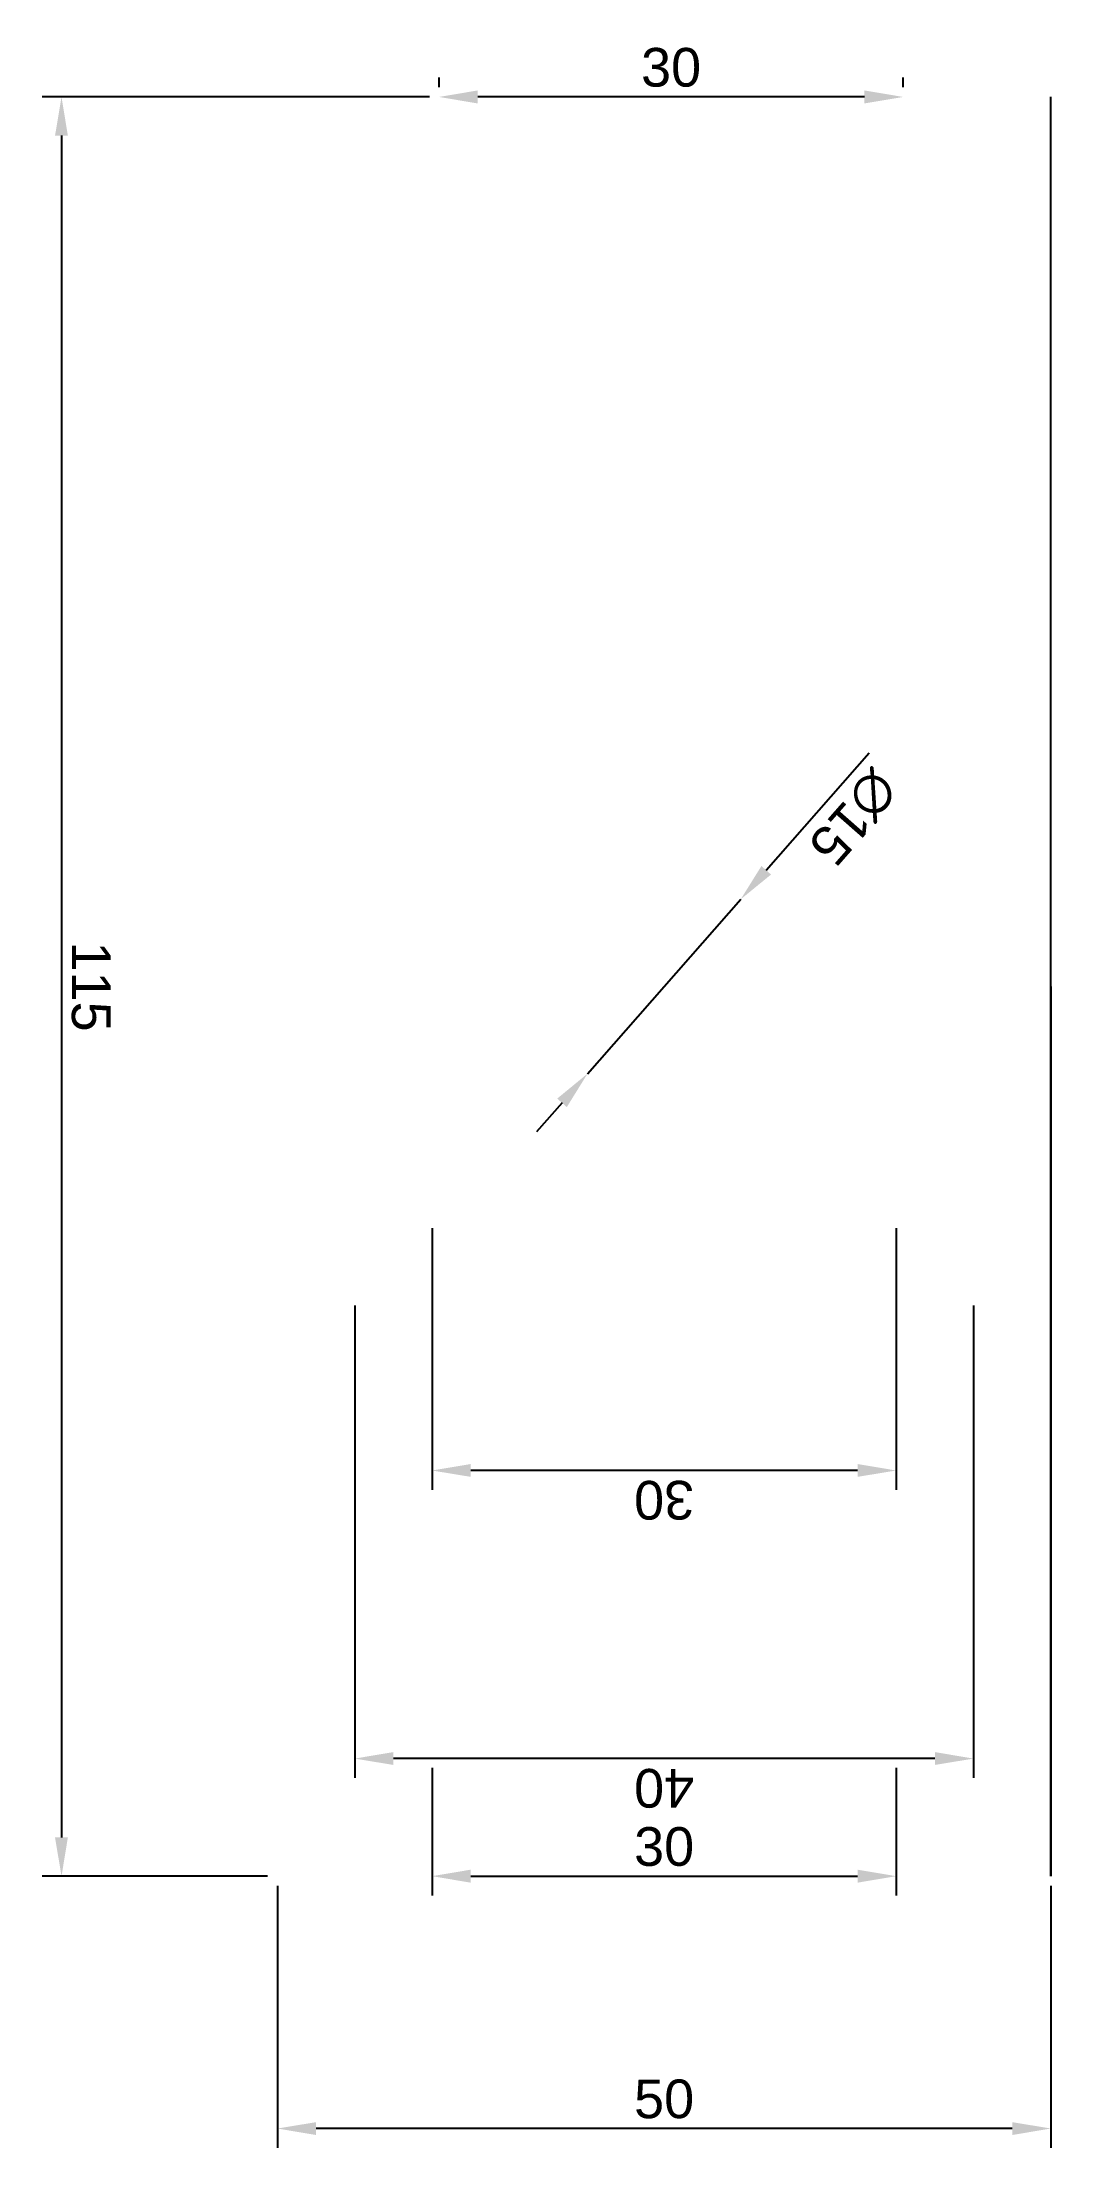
# Model space of a CAD drawing. Header units: millimetres. Extents: x -65 to 0, y 23 to 159.
import ezdxf

# ---------------------------------------------------------------- set-up
doc = ezdxf.new("R2010")
doc.units = ezdxf.units.MM
doc.layers.add('CajetinTexto', color=170, linetype='Continuous')
doc.styles.get("Standard").update_dxf_attribs({"font": 'arial.ttf'})
doc.dimstyles.new('ISO-25', dxfattribs={"dimtxt": 2.5, "dimasz": 2.5, "dimexe": 1.25, "dimexo": 0.625, "dimtad": 1, "dimtxsty": 'Standard', "dimcen": 2.5, "dimadec": 0, "dimazin": 0, "dimtfac": 1, "dimtmove": 0, "dimatfit": 3, "dimfxl": 1, "dimarcsym": 0})

# ---------------------------------------------------------------- blocks, each defined once
blk = doc.blocks.new('*D4')
at = {"layer": 'CajetinTexto', "color": 0, "lineweight": -2, "transparency": 16777216}
for p, q in [((-40.17, 155.35), (-65.2, 155.35)), ((-63.95, 152.85), (-63.95, 42.85)), ((-50.63, 40.35), (-65.2, 40.35))]:
    blk.add_line(p, q, dxfattribs=at)
at = {"layer": 'CajetinTexto', "color": 0, "transparency": 16777216}
for points in [[(-63.54, 152.85), (-64.37, 152.85), (-63.95, 155.35)], [(-63.54, 42.85), (-64.37, 42.85), (-63.95, 40.35)]]:
    blk.add_solid(points, dxfattribs=at)
at = {"layer": 'Defpoints', "color": 0, "transparency": 16777216}
for p in [(-39.55, 155.35), (-63.95, 40.35), (-50, 40.35)]:
    blk.add_point(p, dxfattribs=at)
at = {"layer": 'CajetinTexto', "color": 0, "transparency": 16777216, "insert": (-62.05, 97.85), "char_height": 2.5, "attachment_point": 5, "rotation": 270}
blk.add_mtext('115', dxfattribs=at)
blk = doc.blocks.new('*D5')
at = {"layer": 'CajetinTexto', "color": 0, "lineweight": -2, "transparency": 16777216}
for p, q in [((-50, 39.73), (-50, 22.79)), ((0, 39.73), (0, 22.79)), ((-2.5, 24.04), (-47.5, 24.04))]:
    blk.add_line(p, q, dxfattribs=at)
at = {"layer": 'CajetinTexto', "color": 0, "transparency": 16777216}
for points in [[(-47.5, 24.45), (-47.5, 23.62), (-50, 24.04)], [(-2.5, 24.45), (-2.5, 23.62), (0, 24.04)]]:
    blk.add_solid(points, dxfattribs=at)
at = {"layer": 'Defpoints', "color": 0, "transparency": 16777216}
for p in [(-50, 40.35), (0, 40.35), (-50, 24.04)]:
    blk.add_point(p, dxfattribs=at)
at = {"layer": 'CajetinTexto', "color": 0, "transparency": 16777216, "insert": (-25, 25.94), "char_height": 2.5, "attachment_point": 5}
blk.add_mtext('50', dxfattribs=at)
blk = doc.blocks.new('*D6')
at = {"layer": 'CajetinTexto', "color": 0, "lineweight": -2, "transparency": 16777216}
for p, q in [((-40, 47.35), (-40, 39.1)), ((-10, 47.35), (-10, 39.1)), ((-37.5, 40.35), (-12.5, 40.35))]:
    blk.add_line(p, q, dxfattribs=at)
at = {"layer": 'CajetinTexto', "color": 0, "transparency": 16777216}
for points in [[(-37.5, 40.77), (-37.5, 39.93), (-40, 40.35)], [(-12.5, 40.77), (-12.5, 39.93), (-10, 40.35)]]:
    blk.add_solid(points, dxfattribs=at)
at = {"layer": 'Defpoints', "color": 0, "transparency": 16777216}
for p in [(-40, 47.98), (-10, 47.98), (-10, 40.35)]:
    blk.add_point(p, dxfattribs=at)
at = {"layer": 'CajetinTexto', "color": 0, "transparency": 16777216, "insert": (-25, 42.25), "char_height": 2.5, "attachment_point": 5}
blk.add_mtext('30', dxfattribs=at)
blk = doc.blocks.new('*D7')
at = {"layer": 'CajetinTexto', "color": 0, "lineweight": -2, "transparency": 16777216}
for p, q in [((-39.55, 155.98), (-39.55, 156.6)), ((-9.55, 155.98), (-9.55, 156.6)), ((-12.05, 155.35), (-37.05, 155.35))]:
    blk.add_line(p, q, dxfattribs=at)
at = {"layer": 'CajetinTexto', "color": 0, "transparency": 16777216}
for points in [[(-37.05, 155.77), (-37.05, 154.93), (-39.55, 155.35)], [(-12.05, 155.77), (-12.05, 154.93), (-9.55, 155.35)]]:
    blk.add_solid(points, dxfattribs=at)
at = {"layer": 'Defpoints', "color": 0, "transparency": 16777216}
for p in [(-39.55, 155.35), (-39.55, 155.35), (-9.55, 155.35)]:
    blk.add_point(p, dxfattribs=at)
at = {"layer": 'CajetinTexto', "color": 0, "transparency": 16777216, "insert": (-24.55, 157.25), "char_height": 2.5, "attachment_point": 5}
blk.add_mtext('30', dxfattribs=at)
blk = doc.blocks.new('*D12')
at = {"layer": 'CajetinTexto', "color": 0, "lineweight": -2, "transparency": 16777216}
for p, q in [((-40, 82.23), (-40, 65.32)), ((-10, 82.23), (-10, 65.32)), ((-12.5, 66.57), (-37.5, 66.57))]:
    blk.add_line(p, q, dxfattribs=at)
at = {"layer": 'CajetinTexto', "color": 0, "transparency": 16777216}
for points in [[(-37.5, 66.16), (-37.5, 66.99), (-40, 66.57)], [(-12.5, 66.16), (-12.5, 66.99), (-10, 66.57)]]:
    blk.add_solid(points, dxfattribs=at)
at = {"layer": 'Defpoints', "color": 0, "transparency": 16777216}
for p in [(-40, 82.85), (-10, 82.85), (-40, 66.57)]:
    blk.add_point(p, dxfattribs=at)
at = {"layer": 'CajetinTexto', "color": 0, "transparency": 16777216, "insert": (-25, 64.67), "char_height": 2.5, "attachment_point": 5, "rotation": 180}
blk.add_mtext('30', dxfattribs=at)
blk = doc.blocks.new('*D13')
at = {"layer": 'CajetinTexto', "color": 0, "lineweight": -2, "transparency": 16777216}
for p, q in [((-45, 77.23), (-45, 46.7)), ((-5, 77.23), (-5, 46.7)), ((-7.5, 47.95), (-42.5, 47.95))]:
    blk.add_line(p, q, dxfattribs=at)
at = {"layer": 'CajetinTexto', "color": 0, "transparency": 16777216}
for points in [[(-42.5, 47.54), (-42.5, 48.37), (-45, 47.95)], [(-7.5, 47.54), (-7.5, 48.37), (-5, 47.95)]]:
    blk.add_solid(points, dxfattribs=at)
at = {"layer": 'Defpoints', "color": 0, "transparency": 16777216}
for p in [(-45, 77.85), (-5, 77.85), (-45, 47.95)]:
    blk.add_point(p, dxfattribs=at)
at = {"layer": 'CajetinTexto', "color": 0, "transparency": 16777216, "insert": (-25, 46.05), "char_height": 2.5, "attachment_point": 5, "rotation": 180}
blk.add_mtext('40', dxfattribs=at)
blk = doc.blocks.new('*D14')
at = {"layer": 'CajetinTexto', "color": 0, "lineweight": -2, "transparency": 16777216}
for p, q in [((-11.75, 112.93), (-18.4, 105.36)), ((-29.95, 92.22), (-20.05, 103.49)), ((-31.6, 90.34), (-33.25, 88.46))]:
    blk.add_line(p, q, dxfattribs=at)
at = {"layer": 'CajetinTexto', "color": 0, "transparency": 16777216}
for points in [[(-18.09, 105.09), (-18.71, 105.64), (-20.05, 103.49)], [(-31.29, 90.06), (-31.91, 90.61), (-29.95, 92.22)]]:
    blk.add_solid(points, dxfattribs=at)
at = {"layer": 'Defpoints', "color": 0, "transparency": 16777216}
for p in [(-20.05, 103.49), (-29.95, 92.22)]:
    blk.add_point(p, dxfattribs=at)
at = {"layer": 'CajetinTexto', "color": 0, "transparency": 16777216, "insert": (-12.77, 108.79), "char_height": 2.5, "attachment_point": 5, "rotation": 228.7031}
blk.add_mtext('∅15', dxfattribs=at)

msp = doc.modelspace()

# ---------------------------------------------------------------- linework, layer by layer
at = {"extrusion": (1, 0, 0)}
for p, q in [((0, 40.351, 19.975), (0, 155.351, 19.975)), ((0, 155.351, 19.975), (0, 155.351, 29.975)), ((0, 124.851, 49.975), (0, 155.351, 29.975)), ((0, 97.851, 49.975), (0, 124.851, 49.975)), ((0, 97.851, 49.975), (0, 70.851, 49.975)), ((0, 70.851, 49.975), (0, 40.351, 29.975)), ((0, 40.351, 19.975), (0, 40.351, 29.975))]:
    msp.add_line(p, q, dxfattribs=at)

# ---------------------------------------------------------------- dimensions: what is measured, and where the dimension line sits
at = {"layer": 'CajetinTexto'}
for base, p1, p2, picture, middle in [((-39.549, 155.351, 29.975), (-9.549, 155.351, 29.975), (-39.549, 155.351, 29.975), '*D7', (-24.549, 157.254, 29.975)), ((-10, 40.351, 34.975), (-40, 47.976, 34.975), (-10, 47.976, 34.975), '*D6', (-25, 42.254, 34.975)), ((-50, 24.038, 19.975), (0, 40.351, 19.975), (-50, 40.351, 19.975), '*D5', (-25, 25.94, 19.975))]:
    dim = msp.add_linear_dim(base=base, p1=p1, p2=p2, dimstyle='ISO-25', dxfattribs=at)
    dim.commit()
    dim.dimension.update_dxf_attribs({"geometry": picture, "text_midpoint": middle})
for base, p1, p2, angle, picture, middle in [((-63.955, 40.351, 19.975), (-39.549, 155.351, 19.975), (-50, 40.351, 19.975), 270, '*D4', (-62.053, 97.851, 19.975)), ((-40, 66.574, 69.975), (-10, 82.851, 69.975), (-40, 82.851, 69.975), 180, '*D12', (-25, 64.672, 69.975)), ((-45, 47.955, 69.975), (-5, 77.851, 69.975), (-45, 77.851, 69.975), 180, '*D13', (-25, 46.053, 69.975))]:
    dim = msp.add_linear_dim(base=base, p1=p1, p2=p2, angle=angle, dimstyle='ISO-25', dxfattribs=at)
    dim.commit()
    dim.dimension.update_dxf_attribs({"geometry": picture, "text_midpoint": middle})
dim = msp.add_diameter_dim_2p(p1=(-29.95, 92.217, 61.975), p2=(-20.05, 103.486, 61.975), dimstyle='ISO-25', dxfattribs=at)
dim.commit()
dim.dimension.update_dxf_attribs({"geometry": '*D14', "text_midpoint": (-14.253, 110.086, 61.975)})

doc.saveas('drawing.dxf')
